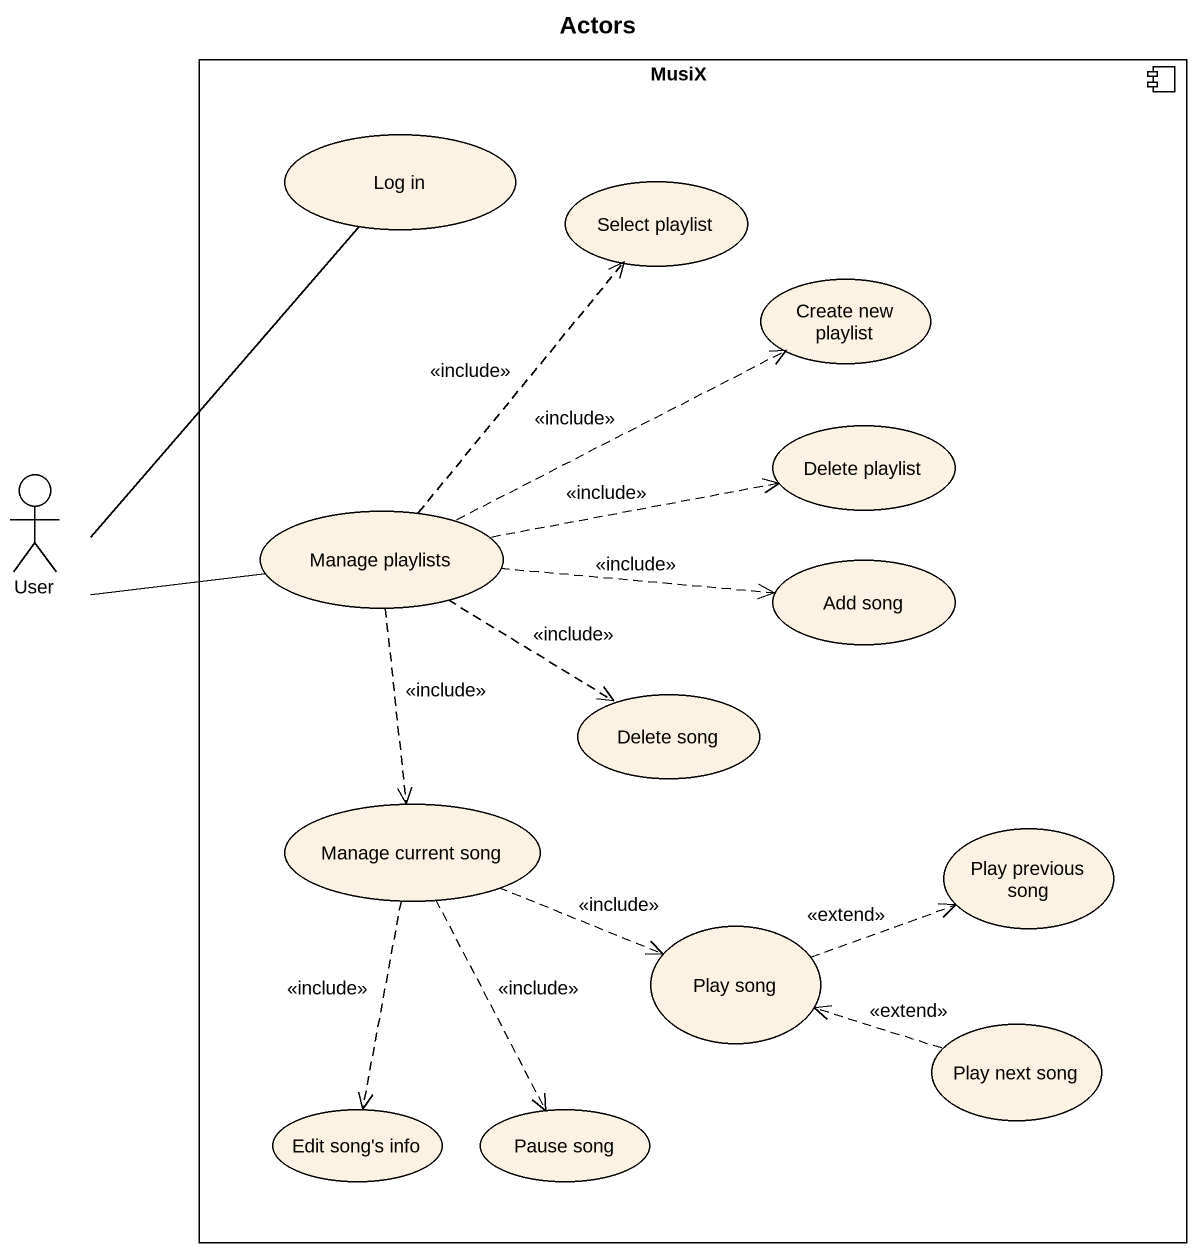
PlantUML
@startuml
title Actors
component MusiX {
  usecase "Log in" as Log_in
  usecase "Select playlist" as Select_playlist
  usecase "Create new playlist" as Create_new_playlist
  usecase "Delete playlist" as Delete_playlist
  usecase "Manage playlists" as Manage_playlists
  usecase "Add song" as Add_song
  usecase "Delete song" as Delete_song
  usecase "Manage current song" as Manage_current_song
  usecase "Play previous song" as Play_previous_song
  usecase "Play song" as Play_song
  usecase "Play next song" as Play_next_song
  usecase "Edit song's info" as Edit_song_s_info
  usecase "Pause song" as Pause_song
}
actor User
User -up- Log_in
User -right- Manage_playlists
Manage_playlists .up.> Select_playlist : <<include>>
Manage_playlists .right.> Create_new_playlist : <<include>>
Manage_playlists .right.> Delete_playlist : <<include>>
Manage_playlists .right.> Add_song : <<include>>
Manage_playlists ..> Delete_song : <<include>>
Manage_playlists ..> Manage_current_song : <<include>>
Manage_current_song .right.> Play_song : <<include>>
Manage_current_song ..> Edit_song_s_info : <<include>>
Manage_current_song ..> Pause_song : <<include>>
Play_song .right.> Play_previous_song : <<extend>>
Play_next_song .left.> Play_song : <<extend>>
@enduml
